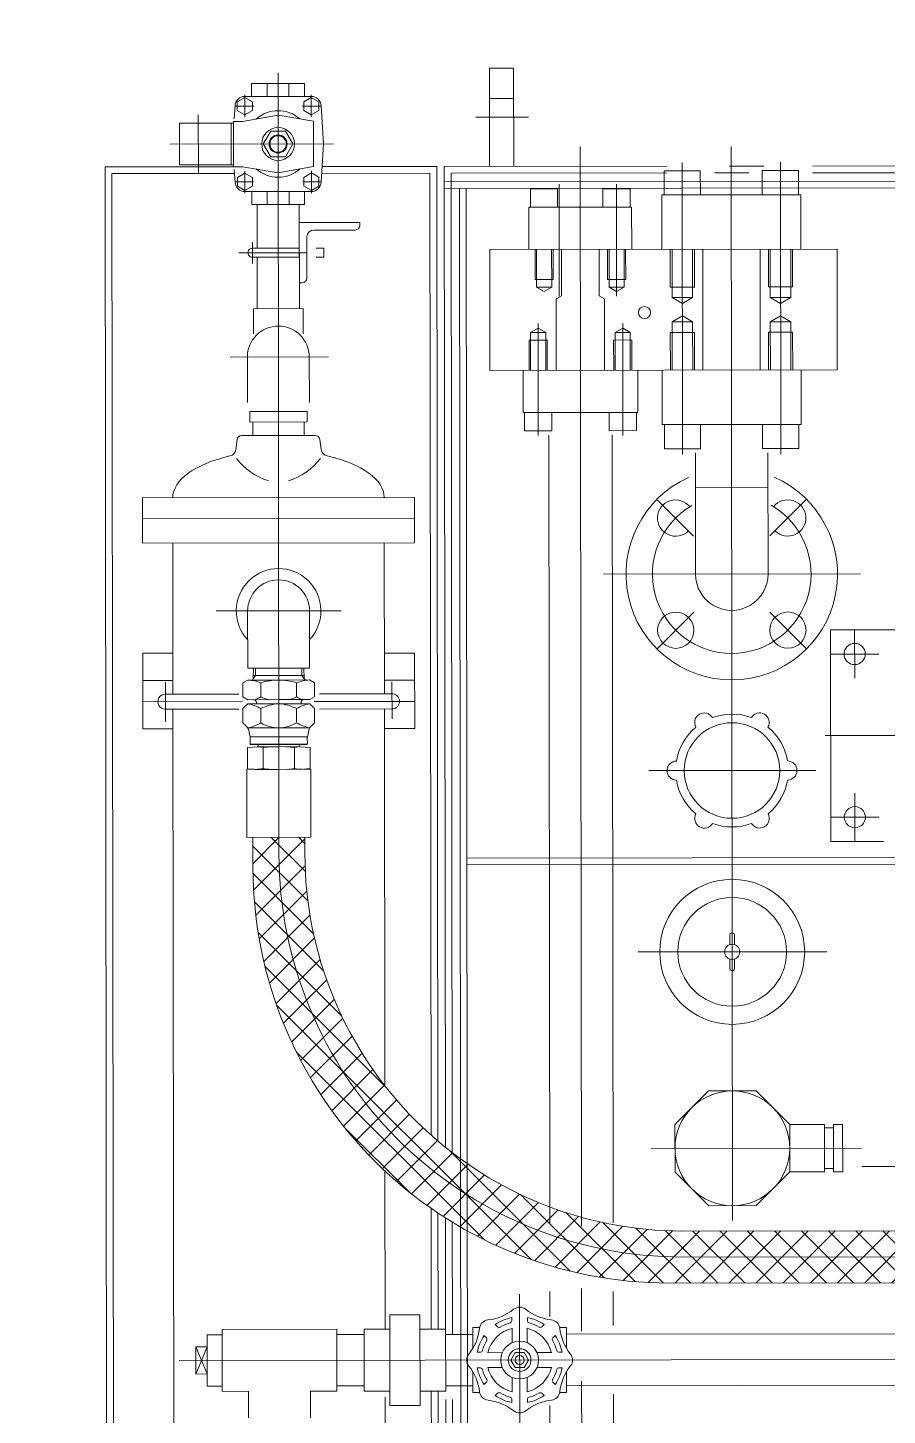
# Model space of a CAD drawing. Header units: feet. Extents: x -99009 to 3252343, y -11094690 to 9035152.
# Drawn here: x 2522964 to 2523533, y -1983619 to -1982701 of the extents above; entities that cross this region are included whole.
import ezdxf

# ---------------------------------------------------------------- set-up
doc = ezdxf.new("R2010")
doc.units = ezdxf.units.FT
doc.layers.add('1', color=1, linetype='Continuous')
doc.layers.add('K-LINE', color=7, linetype='Continuous')

# ---------------------------------------------------------------- blocks, each defined once
blk = doc.blocks.new('G$CB0D18A08')
at = {"layer": 'K-LINE', "linetype": 'Continuous', "lineweight": 15}
h = blk.add_hatch(dxfattribs=at)
h.set_pattern_fill('ANSI37', color=2, scale=4)
h.set_pattern_definition([(45, (-3828.062, -12302.866), (-8.980256, 8.980256), []), (135, (-3828.062, -12302.866), (-8.980256, -8.980256), [])])
h.paths.add_polyline_path([(-368.99, -487.66, -0.113567), (-343.85, -378.4), (-348.63, -351.05, 0.134975), (-386.19, -487.66), (-386.19, -704.41), (-368.99, -704.41)])
h.paths.add_polyline_path([(-386.19, -487.66, -0.134975), (-348.63, -351.05), (-353.86, -321.09, 0.153468), (-403.39, -478.66), (-403.39, -704.41), (-386.19, -704.41)])
h.paths.add_polyline_path([(-188.38, -247.49), (-189.19, -229.85, 0.194469), (-348.63, -351.05), (-343.85, -378.4, -0.212414)])
h.paths.add_polyline_path([(-189.19, -229.85), (-190.09, -210.35, 0.185653), (-353.86, -321.09), (-348.63, -351.05, -0.194469)])
h.paths.add_polyline_path([(-108.11, -220.46), (-118.99, -220.46, 0.066561), (-189.19, -229.85), (-188.38, -247.49, -0.07043), (-118.99, -237.66), (-108.11, -237.66)])
h.paths.add_polyline_path([(-108.11, -203.26), (-127.99, -203.26, 0.056917), (-190.09, -210.35), (-189.19, -229.85, -0.066561), (-118.99, -220.46), (-108.11, -220.46)])
at = {"layer": 'K-LINE', "color": 2, "linetype": 'Continuous', "lineweight": 15}
for p, q in [((-710.59, -105.96), (335.77, -105.96)), ((335.77, -105.96), (335.77, -190.96)), ((-706.09, -110.46), (331.27, -110.46)), ((331.27, -110.46), (331.27, -191.62)), ((-36.23, -150.46), (-36.23, -130.46)), ((13.77, -130.46), (-36.23, -130.46)), ((-18.23, -196.57), (-18.23, -130.46)), ((-4.23, -150.46), (-4.23, -130.46)), ((13.77, -150.46), (13.77, -130.46)), ((86.77, -130.46), (86.77, -310.46)), ((116.77, -130.46), (86.77, -130.46)), ((102.77, -130.46), (102.77, -310.46)), ((116.77, -130.46), (116.77, -310.46)), ((-5.26, -145.46), (-31.51, -145.46)), ((-23.23, -194.07), (-23.23, -145.46)), ((-13.23, -194.07), (-13.23, -145.46)), ((-505.23, -150.46), (-23.23, -150.46)), ((-454.23, -1022.17), (-454.23, -154.17)), ((86.77, -150.46), (-13.23, -150.46)), ((364.52, -155.16), (337.02, -155.16)), ((337.02, -190.96), (337.02, -155.16)), ((350.77, -257.06), (350.77, -148.96)), ((364.52, -190.96), (364.52, -155.16)), ((-463.23, -165.16), (-445.23, -172.66)), ((-445.23, -165.16), (-463.23, -172.66)), ((-463.23, -165.16), (-445.23, -165.16)), ((-463.23, -165.16), (-463.23, -172.66)), ((-445.23, -165.16), (-445.23, -172.66)), ((-471.23, -172.66), (-437.23, -172.66)), ((-471.23, -172.66), (-471.23, -182.46)), ((-437.23, -172.66), (-437.23, -182.46)), ((331.37, -167.66), (370.17, -167.66)), ((-474.73, -182.46), (-474.73, -199.96)), ((-433.73, -182.46), (-474.73, -182.46)), ((-433.73, -182.46), (-433.73, -258.46)), ((41.77, -261.97), (41.77, -179.17)), ((148.48, -192.15), (155.19, -193.1)), ((209.77, -188.47), (209.77, -253.67)), ((333.92, -191.47), (325.38, -191.97)), ((325.77, -204.26), (325.77, -191.95)), ((335.77, -196.96), (335.77, -190.96)), ((365.77, -190.96), (335.77, -190.96)), ((364.52, -189.36), (337.02, -189.36)), ((365.77, -196.96), (365.77, -190.96)), ((367.42, -191.45), (376.16, -191.97)), ((375.77, -204.66), (375.77, -191.95)), ((-492.23, -199.96), (-474.73, -199.96)), ((-108.11, -241.71), (-108.11, -199.21)), ((-63.11, -199.21), (-108.11, -199.21)), ((-63.11, -241.71), (-63.11, -199.21)), ((-63.07, -204.06), (-62.69, -199.68)), ((-62.69, -199.68), (-48.74, -199.68)), ((-48.16, -206.32), (-48.74, -199.68)), ((-46.71, -201.85), (-46.41, -201.55)), ((-46.71, -220.46), (-46.71, -201.85)), ((-46.41, -201.55), (-46.41, -220.46)), ((-42.12, -201.55), (-46.41, -201.55)), ((-36.45, -200.33), (-41.54, -201.49)), ((-41.54, -201.49), (-41.54, -220.46)), ((-35.71, -200.16), (-35.71, -220.46)), ((-35.18, -199.63), (-32.34, -196.79)), ((-32.34, -196.79), (-22.89, -196.79)), ((-19.71, -199.96), (-22.89, -196.79)), ((-19.71, -220.46), (-19.71, -199.96)), ((-17, -199.96), (-15.17, -196.79)), ((-17, -199.96), (-17, -220.46)), ((-15.17, -196.79), (-5.83, -196.79)), ((-4, -199.96), (-5.83, -196.79)), ((-4, -199.96), (-4, -220.46)), ((3.77, -240.96), (3.77, -199.96)), ((41.77, -199.96), (3.77, -199.96)), ((157.77, -244.86), (157.77, -196.07)), ((166.77, -201.46), (166.77, -239.46)), ((166.77, -201.46), (173.77, -201.46)), ((173.77, -239.46), (173.77, -201.46)), ((209.77, -199.96), (179.61, -199.96)), ((278.77, -194.39), (278.77, -239.46)), ((318.17, -198.46), (332.87, -198.46)), ((319.27, -242.46), (319.27, -198.46)), ((320, -198.46), (322.88, -193.46)), ((322.88, -203.46), (320, -198.46)), ((322.88, -193.46), (328.66, -193.46)), ((328.66, -193.46), (331.54, -198.46)), ((328.66, -203.46), (331.54, -198.46)), ((331.77, -220.46), (335.77, -196.96)), ((369.77, -220.46), (365.77, -196.96)), ((383.37, -198.46), (368.57, -198.46)), ((372.88, -193.46), (370, -198.46)), ((372.88, -203.46), (370, -198.46)), ((378.66, -193.46), (372.88, -193.46)), ((381.54, -198.46), (378.66, -193.46)), ((381.54, -198.46), (378.66, -203.46)), ((382.27, -242.46), (382.27, -198.46)), ((-127.99, -203.26), (-108.11, -203.26)), ((-63.11, -220.46), (-63.11, -204.51)), ((-48.74, -210.07), (-62.69, -210.07)), ((-48.11, -220.46), (-48.11, -206.86)), ((-47.56, -206.86), (-46.71, -206.86)), ((-22.89, -208.63), (-32.34, -208.63)), ((-19, -205.66), (-19.71, -205.66)), ((-5.83, -208.63), (-15.17, -208.63)), ((-3.22, -203.5), (3.77, -203.72)), ((-1, -205.05), (-3.21, -203.5)), ((-1, -203.57), (-1, -220.46)), ((-1, -205.05), (3.77, -205.2)), ((166.77, -203.46), (157.77, -203.46)), ((241.77, -203.96), (225.11, -203.96)), ((241.77, -236.96), (241.77, -203.96)), ((241.77, -206.46), (275.77, -206.46)), ((285.85, -203.46), (271.76, -203.46)), ((275.77, -203.46), (275.77, -234.46)), ((281.77, -234.46), (281.77, -203.46)), ((281.77, -206.46), (310.77, -206.46)), ((310.77, -237.96), (310.77, -202.96)), ((310.77, -202.96), (319.27, -202.96)), ((322.88, -203.46), (328.66, -203.46)), ((350.77, -210.65), (342.27, -215.56)), ((359.27, -215.56), (350.77, -210.65)), ((378.66, -203.46), (372.88, -203.46)), ((390.77, -202.96), (382.27, -202.96)), ((390.77, -237.96), (390.77, -202.96)), ((310.77, -213.21), (319.27, -213.21)), ((342.27, -215.56), (342.27, -225.37)), ((359.27, -225.37), (359.27, -215.56)), ((390.77, -213.21), (382.27, -213.21)), ((-118.99, -220.46), (-108.11, -220.46)), ((397.91, -220.46), (-108.11, -220.46)), ((-63.11, -220.46), (-63.11, -236.41)), ((-48.11, -220.46), (-48.11, -234.06)), ((-46.71, -220.46), (-46.71, -239.07)), ((-46.41, -239.37), (-46.41, -220.46)), ((-41.54, -239.44), (-41.54, -220.46)), ((-35.71, -240.76), (-35.71, -220.46)), ((-19.71, -220.46), (-19.71, -240.96)), ((-17, -240.96), (-17, -220.46)), ((-4, -240.96), (-4, -220.46)), ((-1, -237.36), (-1, -220.46)), ((310.77, -227.71), (319.27, -227.71)), ((331.77, -220.46), (335.77, -243.96)), ((342.27, -225.37), (350.77, -230.28)), ((350.77, -230.28), (359.27, -225.37)), ((369.77, -220.46), (365.77, -243.96)), ((390.77, -227.71), (382.27, -227.71)), ((-108.11, -237.66), (-118.99, -237.66)), ((-63.07, -236.87), (-62.69, -241.25)), ((-48.74, -230.86), (-62.69, -230.86)), ((-48.16, -234.61), (-48.74, -241.25)), ((-47.56, -234.06), (-46.71, -234.06)), ((-22.89, -232.3), (-32.34, -232.3)), ((-19, -235.26), (-19.71, -235.26)), ((-5.83, -232.3), (-15.17, -232.3)), ((-3.22, -237.43), (3.77, -237.21)), ((-1, -235.88), (-3.21, -237.43)), ((-1, -235.88), (3.77, -235.73)), ((166.77, -237.46), (157.77, -237.46)), ((241.77, -236.96), (225.11, -236.96)), ((241.77, -234.46), (310.77, -234.46)), ((298.77, -234.46), (258.77, -234.46)), ((258.77, -234.46), (258.77, -236.46)), ((298.77, -274.46), (298.77, -234.46)), ((310.77, -237.96), (319.27, -237.96)), ((322.88, -237.46), (320, -242.46)), ((322.88, -237.46), (328.66, -237.46)), ((325.77, -236.86), (325.77, -248.97)), ((331.54, -242.46), (328.66, -237.46)), ((372.88, -237.46), (370, -242.46)), ((378.66, -237.46), (372.88, -237.46)), ((375.77, -236.36), (375.77, -248.97)), ((378.66, -237.46), (381.54, -242.46)), ((390.77, -237.96), (382.27, -237.96)), ((-492.23, -240.96), (-474.73, -240.96)), ((-474.73, -240.96), (-474.73, -258.46)), ((-63.11, -241.71), (-108.11, -241.71)), ((-62.69, -241.25), (-48.74, -241.25)), ((-46.71, -239.07), (-46.41, -239.37)), ((-42.12, -239.37), (-46.41, -239.37)), ((-36.45, -240.6), (-41.54, -239.44)), ((-35.18, -241.29), (-32.34, -244.13)), ((-32.34, -244.13), (-22.89, -244.13)), ((-23.23, -295.46), (-23.23, -247.57)), ((-19.71, -240.96), (-22.89, -244.13)), ((-18.23, -310.46), (-18.23, -243.87)), ((-17, -240.96), (-15.17, -244.13)), ((-15.17, -244.13), (-5.83, -244.13)), ((-13.23, -295.46), (-13.23, -247.57)), ((-4, -240.96), (-5.83, -244.13)), ((41.77, -240.96), (3.77, -240.96)), ((148.48, -248.78), (155.19, -247.83)), ((166.77, -239.46), (173.77, -239.46)), ((209.77, -240.96), (179.61, -240.96)), ((261.77, -239.46), (269.77, -239.46)), ((269.77, -239.46), (287.77, -239.46)), ((269.77, -239.46), (270.77, -239.46)), ((270.77, -239.46), (273.77, -239.46)), ((275.77, -245.56), (275.77, -250.56)), ((281.77, -250.56), (281.77, -245.56)), ((283.77, -239.46), (289.27, -239.46)), ((293.77, -243.96), (293.77, -271.46)), ((318.17, -242.46), (332.87, -242.46)), ((320, -242.46), (322.88, -247.46)), ((322.88, -247.46), (328.66, -247.46)), ((328.66, -247.46), (331.54, -242.46)), ((365.77, -243.96), (335.77, -243.96)), ((383.37, -242.46), (368.67, -242.46)), ((372.88, -247.46), (370, -242.46)), ((378.66, -247.46), (372.88, -247.46)), ((381.54, -242.46), (378.66, -247.46)), ((275.77, -250.56), (281.77, -250.56)), ((350.77, -250.46), (325.38, -248.95)), ((331.27, -249.3), (331.27, -320.96)), ((335.77, -249.57), (335.77, -325.46)), ((350.77, -250.46), (376.16, -248.95)), ((-433.73, -258.46), (-474.73, -258.46)), ((-471.23, -258.46), (-471.23, -276.46)), ((-437.23, -258.46), (-437.23, -276.46)), ((296.77, -274.46), (298.77, -274.46)), ((-474.73, -276.46), (-433.73, -276.46)), ((-474.73, -276.46), (-474.73, -293.46)), ((-433.73, -276.46), (-433.73, -293.46)), ((-478.79, -290.46), (-505.23, -290.46)), ((-424.23, -293.46), (-484.23, -293.46)), ((-484.23, -293.46), (-484.23, -313.46)), ((-433.73, -290.46), (-329.06, -290.46)), ((-424.23, -293.46), (-424.23, -313.46)), ((-272.66, -290.46), (-23.23, -290.46)), ((-36.23, -290.46), (-36.23, -310.46)), ((86.77, -290.46), (-13.23, -290.46)), ((-4.23, -290.46), (-4.23, -310.46)), ((13.77, -290.46), (13.77, -310.46)), ((-5.26, -295.46), (-29.79, -295.46)), ((13.77, -310.46), (-36.23, -310.46)), ((116.77, -310.46), (86.77, -310.46)), ((-474.73, -320.96), (-706.09, -320.96)), ((-484.23, -313.46), (-424.23, -313.46)), ((-474.73, -330.46), (-474.73, -313.46)), ((-433.73, -330.46), (-433.73, -313.46)), ((-353.77, -320.96), (-433.73, -320.96)), ((331.27, -320.96), (-305.3, -320.96)), ((-480.19, -330.46), (-2114.23, -330.46)), ((-474.73, -325.46), (-710.59, -325.46)), ((-433.73, -330.46), (-474.73, -330.46)), ((-471.23, -330.46), (-471.23, -348.46)), ((-437.23, -330.46), (-437.23, -348.46)), ((-360.12, -330.46), (-437.23, -330.46)), ((-356.85, -325.46), (-433.73, -325.46)), ((335.77, -330.46), (-313.38, -330.46)), ((335.77, -325.46), (-309.23, -325.46)), ((321.27, -330.46), (321.27, -1665.96)), ((325.77, -330.46), (325.77, -1665.96)), ((335.77, -477.93), (335.77, -330.46)), ((-480.19, -334.96), (-579.73, -334.96)), ((-437.23, -334.96), (-362.93, -334.96)), ((-316.94, -334.96), (331.27, -334.96)), ((331.27, -334.96), (331.27, -477.93)), ((321.27, -340.46), (-569.73, -340.46)), ((321.27, -344.96), (-569.73, -344.96)), ((-475.73, -348.46), (-461.94, -348.46)), ((-475.73, -352.96), (-475.73, -348.46)), ((-432.73, -348.46), (-446.52, -348.46)), ((-432.73, -352.96), (-432.73, -348.46)), ((-126.48, -344.96), (-126.48, -1665.96)), ((-121.98, -344.96), (-121.98, -1665.96)), ((-468.88, -357.46), (-470.4, -355.94)), ((-459.43, -353.54), (-459.43, -351.39)), ((-449.03, -353.54), (-449.03, -351.39)), ((-439.58, -357.46), (-438.06, -355.94)), ((368.27, -351.49), (368.27, -386.29)), ((-476.24, -364.81), (-477.76, -363.29)), ((-459.13, -367.96), (-459.13, -358.48)), ((-449.33, -367.96), (-449.33, -358.48)), ((-432.22, -364.81), (-430.7, -363.29)), ((200.77, -590.46), (200.77, -360.46)), ((200.77, -360.46), (280.77, -360.46)), ((280.77, -590.46), (280.77, -360.46)), ((400.77, -360.46), (335.77, -360.46)), ((380.77, -360.46), (380.77, -376.46)), ((400.77, -360.46), (400.77, -376.46)), ((-480.15, -374.26), (-482.3, -374.26)), ((-475.22, -374.56), (-465.73, -374.56)), ((-459.23, -376.58), (-454.23, -373.69)), ((-454.23, -373.69), (-449.23, -376.58)), ((-433.24, -374.56), (-442.73, -374.56)), ((-428.31, -374.26), (-426.16, -374.26)), ((400.77, -376.46), (335.77, -376.46)), ((-410.59, -379.46), (-497.07, -379.46)), ((-480.15, -384.66), (-482.3, -384.66)), ((-475.22, -384.36), (-465.73, -384.36)), ((-459.23, -382.35), (-459.23, -376.58)), ((-459.23, -382.35), (-454.23, -385.24)), ((-454.23, -385.24), (-449.23, -382.35)), ((-449.23, -382.35), (-449.23, -376.58)), ((-433.24, -384.36), (-442.73, -384.36)), ((-428.31, -384.66), (-426.16, -384.66)), ((160.77, -383.46), (160.77, -401.46)), ((160.77, -383.46), (172.77, -383.46)), ((172.77, -382.46), (200.77, -382.46)), ((172.77, -382.46), (200.77, -382.46)), ((172.77, -382.46), (172.77, -458.46)), ((-476.24, -394.12), (-477.76, -395.64)), ((-459.13, -390.96), (-459.13, -400.45)), ((-449.33, -390.96), (-449.33, -400.45)), ((-432.22, -394.12), (-430.7, -395.64)), ((231.73, -392.46), (157.53, -392.46)), ((220.77, -386.46), (200.77, -386.46)), ((225.77, -387.46), (200.77, -387.46)), ((220.77, -386.46), (220.77, -398.46)), ((225.77, -387.46), (228.65, -392.46)), ((225.77, -387.46), (225.77, -397.46)), ((225.77, -397.46), (228.65, -392.46)), ((255.77, -391.46), (252.88, -396.46)), ((255.77, -401.46), (255.77, -391.46)), ((255.77, -391.46), (280.77, -391.46)), ((260.77, -390.46), (280.77, -390.46)), ((260.77, -402.46), (260.77, -390.46)), ((308.77, -386.46), (280.77, -386.46)), ((308.77, -386.46), (280.77, -386.46)), ((308.77, -386.46), (308.77, -454.46)), ((320.77, -387.46), (308.77, -387.46)), ((320.77, -405.46), (320.77, -387.46)), ((-582.23, -399.46), (-484.39, -399.46)), ((-468.88, -401.47), (-470.4, -402.99)), ((-439.58, -401.47), (-438.06, -402.99)), ((-425.39, -399.46), (-408.89, -399.46)), ((-363.59, -399.46), (157.91, -399.46)), ((160.77, -401.46), (172.77, -401.46)), ((225.77, -397.46), (200.77, -397.46)), ((220.77, -398.46), (200.77, -398.46)), ((255.77, -401.46), (252.88, -396.46)), ((255.77, -401.46), (280.77, -401.46)), ((260.77, -402.46), (280.77, -402.46)), ((-475.73, -405.97), (-475.73, -410.46)), ((-475.73, -410.46), (-461.94, -410.46)), ((-471.23, -410.46), (-471.23, -942.46)), ((-459.43, -405.39), (-459.43, -407.54)), ((-449.03, -405.39), (-449.03, -407.54)), ((-432.73, -410.46), (-446.52, -410.46)), ((-437.23, -410.46), (-437.23, -942.46)), ((-432.73, -405.97), (-432.73, -410.46)), ((200.77, -404.46), (247.97, -404.46)), ((249.99, -407.96), (247.97, -404.46)), ((249.81, -406.46), (324.01, -406.46)), ((280.77, -407.96), (249.99, -407.96)), ((320.77, -405.46), (308.77, -405.46)), ((-1826.04, -420.47), (-468.23, -420.47)), ((-406.89, -420.46), (-435.09, -420.46)), ((-365.59, -420.46), (348.77, -420.46)), ((65.77, -605.62), (65.77, -435.62)), ((160.77, -439.46), (172.77, -439.46)), ((160.77, -457.46), (160.77, -439.46)), ((200.77, -436.46), (247.97, -436.46)), ((249.99, -432.96), (247.97, -436.46)), ((280.77, -432.96), (249.99, -432.96)), ((255.77, -439.46), (252.88, -444.46)), ((255.77, -439.46), (280.77, -439.46)), ((255.77, -439.46), (255.77, -449.46)), ((260.77, -438.46), (280.77, -438.46)), ((260.77, -438.46), (260.77, -450.46)), ((320.77, -435.46), (308.77, -435.46)), ((320.77, -435.46), (320.77, -453.46)), ((-582.23, -441.46), (-476.93, -441.46)), ((-431.53, -441.46), (-408.89, -441.46)), ((-363.59, -441.46), (157.91, -441.46)), ((231.73, -448.46), (157.53, -448.46)), ((220.77, -442.46), (200.77, -442.46)), ((225.77, -443.46), (200.77, -443.46)), ((220.77, -454.46), (220.77, -442.46)), ((225.77, -453.46), (225.77, -443.46)), ((225.77, -443.46), (228.65, -448.46)), ((225.77, -453.46), (228.65, -448.46)), ((249.81, -444.46), (324.01, -444.46)), ((255.77, -449.46), (252.88, -444.46)), ((255.77, -449.46), (280.77, -449.46)), ((-184.23, -583.17), (-184.23, -458.17)), ((160.77, -457.46), (172.77, -457.46)), ((172.77, -458.46), (200.77, -458.46)), ((225.77, -453.46), (200.77, -453.46)), ((220.77, -454.46), (200.77, -454.46)), ((260.77, -450.46), (280.77, -450.46)), ((308.77, -454.46), (280.77, -454.46)), ((320.77, -453.46), (308.77, -453.46)), ((-314.23, -466.93), (-314.23, -605.93)), ((-64.23, -465.37), (-64.23, -575.96)), ((40.57, -495.26), (16.27, -470.97)), ((90.97, -495.26), (115.27, -470.97)), ((148.77, -499.96), (148.77, -475.96)), ((148.77, -475.96), (164.77, -475.96)), ((164.77, -474.46), (164.77, -566.46)), ((164.77, -474.46), (200.77, -474.46)), ((316.77, -474.46), (280.77, -474.46)), ((316.77, -474.46), (316.77, -566.46)), ((332.77, -475.96), (316.77, -475.96)), ((332.77, -499.96), (332.77, -475.96)), ((-403.39, -704.41), (-403.39, -478.66)), ((-329.97, -482.46), (-352.23, -504.72)), ((-298.49, -482.46), (-329.97, -482.46)), ((-298.49, -482.46), (-276.23, -504.72)), ((200.77, -479.96), (225.77, -479.96)), ((200.77, -481.16), (232.77, -481.16)), ((225.77, -479.96), (225.77, -495.96)), ((232.77, -481.16), (236.69, -487.96)), ((232.77, -494.76), (232.77, -481.16)), ((248.77, -481.16), (244.84, -487.96)), ((280.77, -481.16), (248.77, -481.16)), ((248.77, -494.76), (248.77, -481.16)), ((280.77, -479.96), (255.77, -479.96)), ((255.77, -479.96), (255.77, -495.96)), ((-386.19, -704.41), (-386.19, -487.66)), ((-368.99, -487.66), (-368.99, -704.41)), ((145.01, -487.96), (338.31, -487.96)), ((200.77, -494.76), (232.77, -494.76)), ((236.69, -487.96), (232.77, -494.76)), ((244.84, -487.96), (248.77, -494.76)), ((280.77, -494.76), (248.77, -494.76)), ((-352.23, -504.72), (-352.23, -536.2)), ((-276.23, -504.72), (-276.23, -536.2)), ((65.77, -496.46), (146.01, -496.46)), ((122.97, -496.46), (122.97, -544.46)), ((148.77, -499.96), (164.77, -499.96)), ((200.77, -495.96), (225.77, -495.96)), ((200.77, -501.46), (280.77, -501.46)), ((280.77, -495.96), (255.77, -495.96)), ((332.77, -499.96), (316.77, -499.96)), ((331.27, -509.23), (331.27, -532.03)), ((348.77, -520.46), (-362.09, -520.46)), ((-195.33, -518.96), (-189, -518.96)), ((-195.33, -521.96), (-189, -521.96)), ((-173.13, -518.96), (-179.46, -518.96)), ((-173.13, -521.96), (-179.46, -521.96)), ((335.77, -542.03), (335.77, -519.23)), ((-352.23, -536.2), (-329.97, -558.46)), ((-298.49, -558.46), (-276.23, -536.2)), ((148.77, -540.96), (164.77, -540.96)), ((148.77, -540.96), (148.77, -564.96)), ((200.77, -539.46), (280.77, -539.46)), ((332.77, -540.96), (316.77, -540.96)), ((332.77, -540.96), (332.77, -564.96)), ((40.57, -545.66), (16.27, -569.96)), ((65.77, -544.46), (146.01, -544.46)), ((90.97, -545.66), (115.27, -569.96)), ((200.77, -544.96), (225.77, -544.96)), ((200.77, -546.16), (232.77, -546.16)), ((225.77, -560.96), (225.77, -544.96)), ((232.77, -546.16), (232.77, -559.76)), ((236.69, -552.96), (232.77, -546.16)), ((244.84, -552.96), (248.77, -546.16)), ((280.77, -546.16), (248.77, -546.16)), ((248.77, -546.16), (248.77, -559.76)), ((280.77, -544.96), (255.77, -544.96)), ((255.77, -560.96), (255.77, -544.96)), ((-329.97, -558.46), (-329.97, -581.46)), ((-298.49, -558.46), (-329.97, -558.46)), ((-298.49, -558.46), (-298.49, -581.46)), ((145.01, -552.96), (338.31, -552.96)), ((200.77, -559.76), (232.77, -559.76)), ((232.77, -559.76), (236.69, -552.96)), ((248.77, -559.76), (244.84, -552.96)), ((280.77, -559.76), (248.77, -559.76)), ((148.77, -564.96), (164.77, -564.96)), ((164.77, -566.46), (200.77, -566.46)), ((200.77, -560.96), (225.77, -560.96)), ((280.77, -560.96), (255.77, -560.96)), ((316.77, -566.46), (280.77, -566.46)), ((332.77, -564.96), (316.77, -564.96)), ((331.27, -574.23), (331.27, -665.46)), ((335.77, -665.46), (335.77, -574.23)), ((-329.97, -581.46), (-298.49, -581.46)), ((-329.97, -587.46), (-298.49, -587.46)), ((-329.97, -587.46), (-329.97, -593.46)), ((-327.73, -581.46), (-327.73, -587.46)), ((-300.73, -581.46), (-300.73, -587.46)), ((-298.49, -587.46), (-298.49, -593.46)), ((-111.23, -585.78), (28.77, -585.78)), ((-111.23, -585.78), (-111.23, -620.61)), ((-95.23, -585.78), (-95.23, -617.78)), ((-41.23, -731.99), (-41.23, -582.07)), ((12.77, -585.78), (12.77, -617.78)), ((28.77, -585.78), (28.77, -725.78)), ((-329.97, -593.46), (-298.49, -593.46)), ((200.77, -590.46), (280.77, -590.46)), ((-111.23, -601.78), (-79.23, -601.78)), ((28.77, -601.78), (-3.23, -601.78)), ((-326.34, -606.3), (-326.34, -830.52))]:
    blk.add_line(p, q, dxfattribs=at)
for centre, radius in [((350.77, -220.46), 10.85), ((350.77, -220.46), 6), ((350.77, -220.46), 5.46), ((-454.23, -379.46), 12.5), ((-454.23, -379.46), 7.5), ((-454.23, -379.46), 3), ((238.91, -462.93), 4), ((-184.23, -520.46), 48), ((28.65, -483.34), 12), ((-314.23, -520.46), 38), ((-184.23, -520.46), 36), ((-64.23, -520.46), 31.63), ((-184.23, -520.46), 5), ((28.65, -557.59), 12), ((-95.23, -601.78), 7), ((12.77, -601.78), 7)]:
    blk.add_circle(centre, radius, dxfattribs=at)
for centre, radius, start, end in [((-18.23, -145.46), 5, 359.99998, 180), ((41.77, -220.46), 28, 227.06634, 132.93366), ((168.75, -226.81), 42.99, 127.44117, 162.57448), ((149.18, -187.2), 5, 192.94963, 261.92981), ((325.77, -198.46), 6.5, 93.40739, 180.00004), ((375.77, -198.46), 6.5, 0, 86.59265), ((-42.12, -198.95), 2.6, 270, 282.82559), ((-37.02, -197.79), 2.6, 282.82559, 315), ((-4.31, -192.56), 32.31, 193.61341, 209.82164), ((-46.56, -195.05), 27.29, 330.16273, 349.62945), ((-34.3, -198.08), 30.36, 339.68226, 356.45282), ((41.77, -220.46), 20.5, 270, 90), ((154.77, -196.07), 3, 0.00002, 81.92891), ((154.77, -196.07), 3, 0, 81.92895), ((209.77, -220.46), 20.5, 270, 90), ((278.77, -203.46), 3, 359.99998, 180), ((-127.99, -478.66), 275.4, 90, 180), ((-63.57, -204.01), 0.5, 336.39548, 355), ((-31.14, -204.87), 31.98, 180.64784, 189.35216), ((-2.36, -217.73), 60.82, 172.76391, 177.42529), ((-66.76, -204.87), 18.75, 343.91295, 353.91295), ((-95.85, -218.14), 47.79, 2.79213, 9.71469), ((-47.56, -206.26), 0.6, 185, 270), ((-12.32, -220.73), 23.39, 148.85012, 179.35096), ((-50.7, -222.42), 31.05, 3.6189, 26.3811), ((-19, -203.66), 2, 270, 0), ((-5.89, -202.14), 11.31, 191.10717, 214.97209), ((1.18, -217.22), 18.46, 152.27812, 169.86607), ((-49.38, -221.43), 45.4, 1.21421, 16.37375), ((-3.2, -202.7), 0.8, 180, 268.21009), ((350.77, -220.46), 22, 138.70346, 221.29669), ((350.77, -220.46), 22, 318.70337, 41.2966), ((-118.99, -487.66), 267.2, 90, 180), ((-2.36, -223.2), 60.82, 182.57471, 187.23609), ((-95.85, -222.79), 47.79, 350.28531, 357.20787), ((-12.32, -220.2), 23.39, 180.64904, 211.14988), ((-50.7, -218.5), 31.05, 333.6189, 356.3811), ((1.18, -223.71), 18.46, 190.13393, 207.72188), ((-49.38, -219.5), 45.4, 343.62625, 358.78579), ((168.75, -214.12), 42.99, 197.42556, 232.55887), ((-118.99, -487.66), 250, 90, 180), ((-31.14, -236.05), 31.98, 170.64784, 179.35216), ((-63.57, -236.91), 0.5, 5, 23.60452), ((-66.76, -236.05), 18.75, 6.08705, 16.08705), ((-47.56, -234.66), 0.6, 90, 175), ((-4.31, -248.37), 32.31, 150.17836, 166.38659), ((-46.56, -245.88), 27.29, 10.37055, 29.83727), ((-19, -237.26), 2, 0, 90), ((-5.89, -238.78), 11.31, 145.02791, 168.89283), ((-34.3, -242.84), 30.36, 3.54718, 20.31774), ((-3.2, -238.23), 0.8, 91.78991, 180), ((261.77, -236.46), 3, 180, 270), ((-42.12, -241.97), 2.6, 77.17441, 90), ((-37.02, -243.13), 2.6, 45, 77.17441), ((154.77, -244.86), 3, 278.07105, 0), ((154.77, -244.86), 3, 278.07109, 359.99998), ((289.27, -243.96), 4.5, 0, 90), ((325.77, -242.46), 6.5, 180.00004, 266.59268), ((375.77, -242.46), 6.5, 273.40741, 0.00005), ((149.18, -253.73), 5, 98.07019, 167.05037), ((296.77, -271.46), 3, 180, 270), ((-18.23, -295.46), 5, 180.00002, 359.99998), ((-478.82, -320.1), 33, 276.27157, 308.72825), ((-454.23, -350.76), 6.3, 51.27166, 128.78749), ((-429.64, -320.1), 33, 231.27164, 263.72832), ((-474.52, -359.17), 6.3, 96.27162, 173.78746), ((-454.23, -379.46), 28.55, 100.49416, 124.50575), ((-467.89, -356.47), 1.4, 224.99969, 300.71583), ((-454.23, -379.46), 25.35, 104.28396, 120.71592), ((-460.83, -353.54), 1.4, 284.28387, 0.00024), ((-454.23, -379.46), 28.55, 55.49421, 79.50577), ((-447.63, -353.54), 1.4, 179.99976, 255.71591), ((-454.23, -379.46), 25.35, 59.28399, 75.71599), ((-440.57, -356.47), 1.4, 239.28391, 315.00027), ((-433.94, -359.17), 6.3, 6.27166, 83.78749), ((-513.59, -354.88), 33, 321.27159, 353.72827), ((-454.23, -379.46), 28.55, 145.49416, 169.50575), ((-454.23, -379.46), 25.35, 149.28397, 165.71593), ((-477.23, -365.8), 1.4, 329.28389, 45.00025), ((-454.23, -379.46), 21.55, 103.14275, 166.85722), ((-454.23, -379.46), 21.55, 13.14278, 76.85725), ((-431.23, -365.8), 1.4, 134.99976, 210.71589), ((-454.23, -379.46), 25.35, 14.28402, 30.71598), ((-454.23, -379.46), 28.55, 10.49419, 34.50577), ((-394.87, -354.88), 33, 186.27163, 218.7283), ((-482.93, -379.46), 6.3, 141.27162, 218.78748), ((-480.15, -372.86), 1.4, 269.99971, 345.71585), ((-428.31, -372.86), 1.4, 194.28389, 270.00025), ((-425.53, -379.46), 6.3, 321.27164, 38.78749), ((-513.59, -404.05), 33, 6.27161, 38.72828), ((-454.23, -379.46), 28.55, 190.49416, 214.50577), ((-480.15, -386.06), 1.4, 14.28391, 90.00025), ((-454.23, -379.46), 21.55, 193.1428, 256.85726), ((-454.23, -379.46), 21.55, 283.14274, 346.8572), ((-454.23, -379.46), 28.55, 325.49418, 349.50579), ((-428.31, -386.06), 1.4, 89.99976, 165.71587), ((-394.87, -404.05), 33, 141.27162, 173.72828), ((-454.23, -379.46), 25.35, 194.28398, 210.71594), ((-477.23, -393.13), 1.4, 314.99973, 30.71587), ((-431.23, -393.13), 1.4, 149.28391, 225.00027), ((-454.23, -379.46), 25.35, 329.284, 345.71596), ((-474.52, -399.76), 6.3, 186.27163, 263.7875), ((-454.23, -379.46), 28.55, 235.49418, 259.50579), ((-467.89, -402.46), 1.4, 59.28391, 135.00025), ((-454.23, -379.46), 25.35, 239.284, 255.71596), ((-460.83, -405.39), 1.4, 359.99975, 75.71587), ((-454.23, -379.46), 28.55, 280.49416, 304.50577), ((-447.63, -405.39), 1.4, 104.28391, 180.00026), ((-454.23, -379.46), 25.35, 284.28398, 300.71594), ((-440.57, -402.46), 1.4, 44.99976, 120.71587), ((-433.94, -399.76), 6.3, 276.27162, 353.7875), ((-478.82, -438.82), 33, 51.27162, 83.72828), ((-454.23, -408.16), 6.3, 231.27161, 308.78748), ((-429.64, -438.82), 33, 96.27162, 128.72828), ((65.77, -520.46), 70, 24.12408, 336.37062), ((65.77, -520.46), 52.5, 30.14742, 330.01477), ((-64.23, -483.78), 6.33, 0.83971, 179.16029), ((102.89, -483.34), 12, 308.43757, 225), ((-64.23, -520.46), 37.32, 99.7572, 140.2428), ((-64.23, -520.46), 37.32, 39.7572, 80.2428), ((-96, -502.12), 6.33, 60.83971, 239.16029), ((-32.46, -502.12), 6.33, 300.83971, 119.16029), ((65.77, -520.46), 24, 90, 270), ((-64.23, -520.46), 37.32, 159.7572, 200.2428), ((-64.23, -520.46), 37.32, 339.7572, 20.2428), ((-195.33, -520.46), 1.5, 89.99706, 270.00269), ((-173.13, -520.46), 1.5, 269.99731, 90.00294), ((-96, -538.81), 6.33, 120.83971, 299.16029), ((-32.46, -538.81), 6.33, 240.83971, 59.16029), ((-64.23, -520.46), 37.32, 219.7572, 260.2428), ((-64.23, -520.46), 37.32, 279.7572, 320.2428), ((102.89, -557.59), 12, 135, 51.56243), ((-64.23, -557.15), 6.33, 180.83971, 359.16029)]:
    blk.add_arc(centre, radius, start, end, dxfattribs=at)
for major_axis, start_param, end_param in [((0, 70), 5.189546, 6.283185), ((0, -70), 0, 1.09364)]:
    blk.add_ellipse((116.77, -220.46), major_axis=major_axis, ratio=0.442854, start_param=start_param, end_param=end_param, dxfattribs=at)

msp = doc.modelspace()

# ---------------------------------------------------------------- linework, layer by layer
at = {"layer": '1'}
msp.add_arc((2520410.24778, -1978395.99612), 100000, 84.1346387202, 194.3871675539, dxfattribs=at)

# ---------------------------------------------------------------- block references
at = {"layer": 'K-LINE', "color": 2, "linetype": 'Continuous', "lineweight": 15, "rotation": 90.06505171407339}
msp.add_blockref('G$CB0D18A08', (2522909.65477, -1983128.92781), dxfattribs=at)

doc.saveas('drawing.dxf')
